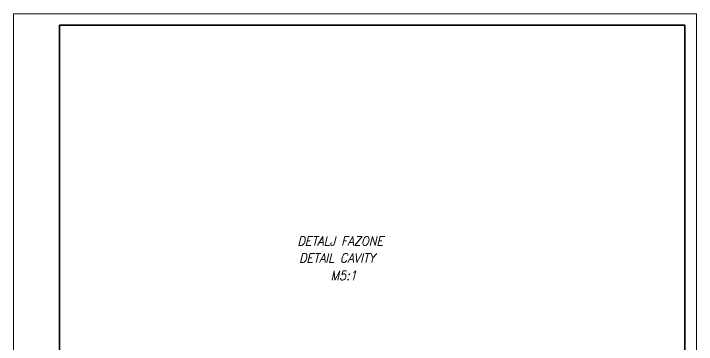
# Model space of a CAD drawing. Extents: x 678 to 1041, y 7 to 427.
# Drawn here: x 677.7 to 974.7, y 283.1 to 426.8 of the extents above; entities that cross this region are included whole.
import ezdxf

# ---------------------------------------------------------------- set-up
doc = ezdxf.new("R2010")
doc.units = 0
doc.header["$LTSCALE"] = 0.2
doc.layers.get('0').update_dxf_attribs({"linetype": 'CONTINUOUS', "lineweight": 15})
doc.layers.add('3', color=3, linetype='CONTINUOUS', lineweight=35)
doc.layers.add('ENGLISH', color=252, linetype='CONTINUOUS', lineweight=18)
doc.styles.add('ITALICT', font='ITALICT.shx', dxfattribs={"width": 0.8, "height": 2.5})

msp = doc.modelspace()

# ---------------------------------------------------------------- linework, layer by layer
at = {"linetype": 'ByBlock'}
for p, q in [((677.719, 6.758), (677.719, 426.758)), ((677.719, 426.758), (974.719, 426.758)), ((974.719, 6.758), (974.719, 426.758))]:
    msp.add_line(p, q, dxfattribs=at)
at = {"layer": '3', "linetype": 'ByBlock'}
for p, q in [((697.719, 11.758), (697.719, 421.758)), ((697.719, 421.758), (969.719, 421.758)), ((969.719, 11.758), (969.719, 421.758))]:
    msp.add_line(p, q, dxfattribs=at)

# ---------------------------------------------------------------- texts
at = {"linetype": 'Continuous', "style": 'ITALICT', "width": 0.9}
for s, p in [('DETALJ FAZONE', (801.18, 325.973)), ('M5:1', (815.598, 311.003))]:
    msp.add_text(s, height=4, dxfattribs=at).set_placement(p)
at = {"layer": 'ENGLISH', "linetype": 'Continuous', "style": 'ITALICT', "width": 0.9}
msp.add_text('DETAIL CAVITY', height=4, dxfattribs=at).set_placement((801.909, 318.603))

doc.saveas('drawing.dxf')
